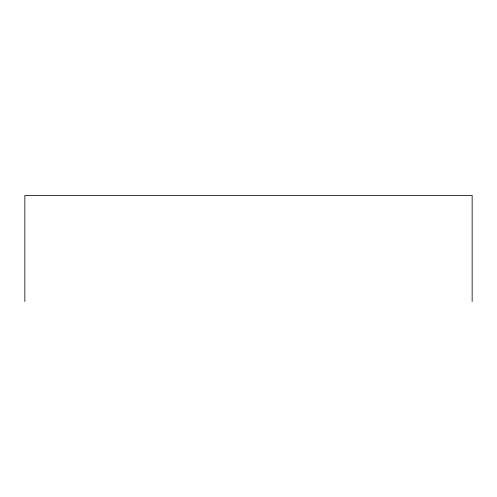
<?xml version="1.0" encoding="UTF-8"?>
<svg xmlns="http://www.w3.org/2000/svg" width="497" height="497" viewBox="0 0 497 497"><rect width="100%" height="100%" fill="white"/><g stroke="black" fill="none" stroke-linecap="round" stroke-linejoin="round"><path stroke-width="0.75" d="M472.15 301.536L472.15 195.464L24.85 195.464L24.85 301.536"/></g></svg>
